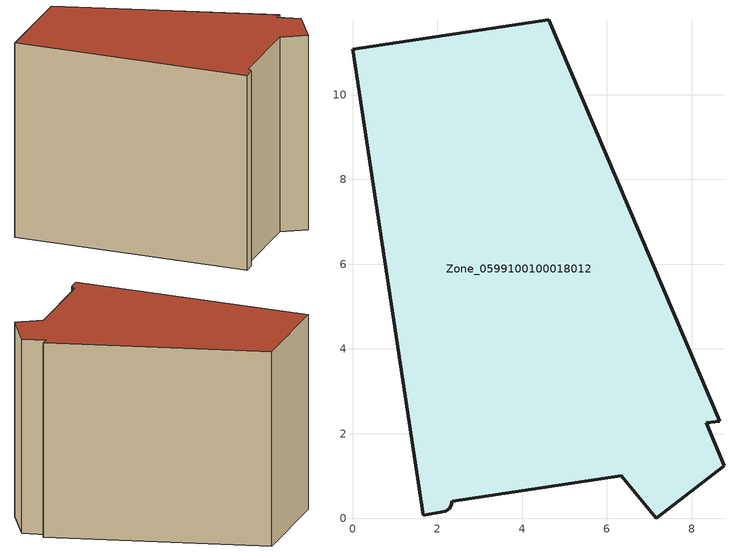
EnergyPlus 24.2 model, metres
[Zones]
Zone_0599100100018012
 floor ground (C_G): 2.35,0.4 2.33,0.32 2.3,0.24 2.2,0.17 1.67,0.08 0,11.07 4.63,11.77 8.67,2.3 8.35,2.26 8.77,1.25 7.16,0 6.34,1 z0
 wall outside (C_F): 2.33,0.32 2.35,0.4 6.34,1 7.16,0 8.77,1.25 8.35,2.26 8.67,2.3 4.63,11.77 0,11.07 1.67,0.08 2.2,0.17 2.3,0.24 2.33,0.32 z0:9.43
 roof outside (C_R): 8.77,1.25 8.35,2.26 8.67,2.3 4.63,11.77 0,11.07 1.67,0.08 2.2,0.17 2.3,0.24 2.33,0.32 2.35,0.4 6.34,1 7.16,0 z9.43
[BUILDING]
Pand.0599100100018012: North Axis=0; Terrain=City; Loads Convergence Tolerance Value=0.04; Temperature Convergence Tolerance Value=0.4; Solar Distribution=FullExterior; Maximum Number of Warmup Days=25; Minimum Number of Warmup Days=1
[Site:Location]
Rotterdam.The.Hague.AP_ZH_NLD Design_Conditions: Latitude=51.96; Longitude=4.45; Time Zone=1; Elevation=-4.5
[SITE:GROUNDTEMPERATURE:BUILDINGSURFACE]
18, 18, 18, 18, 18, 18, 18, 18, 18, 18, 18, 18
[MATERIAL] Thermal Absorptance=0.9; Solar Absorptance=0.7; Visible Absorptance=0.7
Name | Roughness | Thickness | Conductivity | Density | Specific Heat
G.TI.2015-2018 | MediumSmooth | 0.15 | 0.0428571 | 540 | 1210
F.TI.2015-2018 | Rough | 0.3 | 0.0666667 | 1920 | 840
R.TI.2015-2018 | MediumRough | 0.2 | 0.0333333 | 1500 | 1000
[CONSTRUCTION]
C_G: G.TI.2015-2018
C_F: F.TI.2015-2018
C_R: R.TI.2015-2018
[ZONE]
Zone_0599100100018012: Type=1; Multiplier=1; Ceiling Height=Autocalculate; Volume=Autocalculate; Floor Area=autocalculate; Part of Total Floor Area=Yes
[ZONEINFILTRATION:DESIGNFLOWRATE]
Infil_Zone_0599100100018012: Zone or ZoneList or Space or SpaceList=Zone_0599100100018012; Schedule=AlwaysOn; Design Flow Rate Calculation Method=Flow/Area; Flow Rate per Floor Area=0.0015; Constant Term Coefficient=1; Temperature Term Coefficient=0; Velocity Term Coefficient=0; Velocity Squared Term Coefficient=0
[HVACTEMPLATE:ZONE:IDEALLOADSAIRSYSTEM]
Zone_0599100100018012: Maximum Heating Supply Air Temperature=50; Minimum Cooling Supply Air Temperature=13; Maximum Heating Supply Air Humidity Ratio=0.0156; Minimum Cooling Supply Air Humidity Ratio=0.0077; Heating Limit=NoLimit; Cooling Limit=NoLimit; Dehumidification Control Type=ConstantSensibleHeatRatio; Cooling Sensible Heat Ratio=0.7; Dehumidification Setpoint=60; Humidification Control Type=None; Humidification Setpoint=30; Outdoor Air Method=None; Outdoor Air Flow Rate per Person=0.00944; Outdoor Air Flow Rate per Zone Floor Area=0; Outdoor Air Flow Rate per Zone=0; Demand Controlled Ventilation Type=None; Outdoor Air Economizer Type=NoEconomizer; Heat Recovery Type=None; Sensible Heat Recovery Effectiveness=0.7; Latent Heat Recovery Effectiveness=0.65
[ZONECONTROL:THERMOSTAT]
ThermostatControl_Zone_0599100100018012: Zone or ZoneList=Zone_0599100100018012; Control Type Schedule=DualSetpointControlType; Control 1=Thermostat_Zone_0599100100018012; Temperature Difference Between Cutout And Setpoint=0
[THERMOSTATSETPOINT:DUALSETPOINT]
Thermostat_Zone_0599100100018012: Heating Setpoint Temperature Schedule=HeatingSetpoint_Zone_0599100100018012; Cooling Setpoint Temperature Schedule=CoolingSetpoint_Zone_0599100100018012
[SCHEDULE:COMPACT]
HeatingSetpoint_Zone_0599100100018012: Through: 12/31, For: AllDays, Until: 24:00, 21
CoolingSetpoint_Zone_0599100100018012: Through: 12/31, For: AllDays, Until: 24:00, 24
DualSetpointControlType: Through: 12/31, For: AllDays, Until: 24:00, 4
AlwaysOn: Through: 12/31, For: AllDays, Until: 24:00, 1
